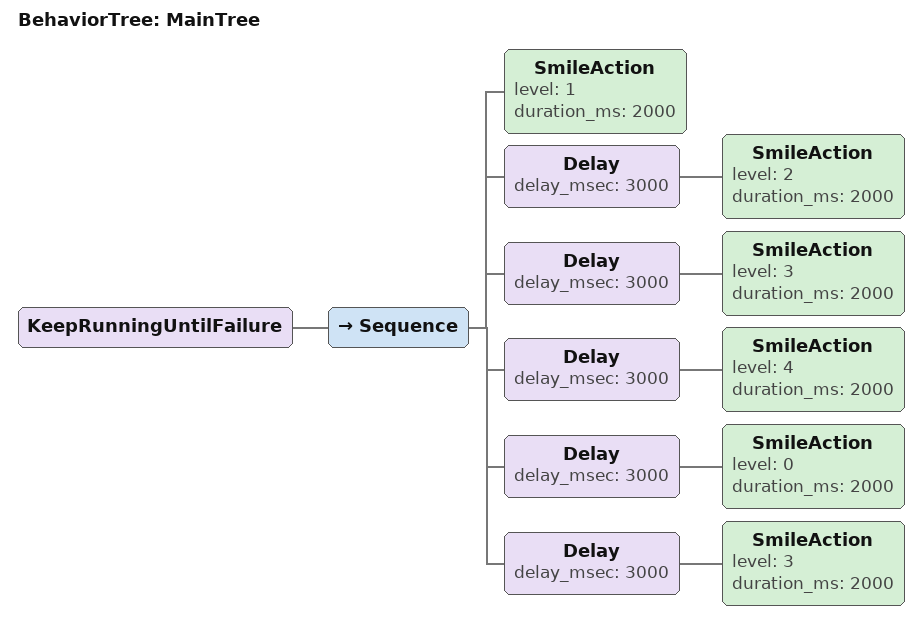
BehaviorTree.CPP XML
<root BTCPP_format="4" main_tree_to_execute="MainTree">
	<BehaviorTree ID="MainTree">
		<KeepRunningUntilFailure>
			<Sequence>
				<SmileAction level="1" duration_ms="2000" />
				<Delay delay_msec="3000">
					<SmileAction level="2" duration_ms="2000" />
				</Delay>
				<Delay delay_msec="3000">
					<SmileAction level="3" duration_ms="2000" />
				</Delay>
				<Delay delay_msec="3000">
					<SmileAction level="4" duration_ms="2000" />
				</Delay>
				<Delay delay_msec="3000">
					<SmileAction level="0" duration_ms="2000" />
				</Delay>
				<Delay delay_msec="3000">
					<SmileAction level="3" duration_ms="2000" />
				</Delay>
			</Sequence>
		</KeepRunningUntilFailure>
	</BehaviorTree>
</root>
